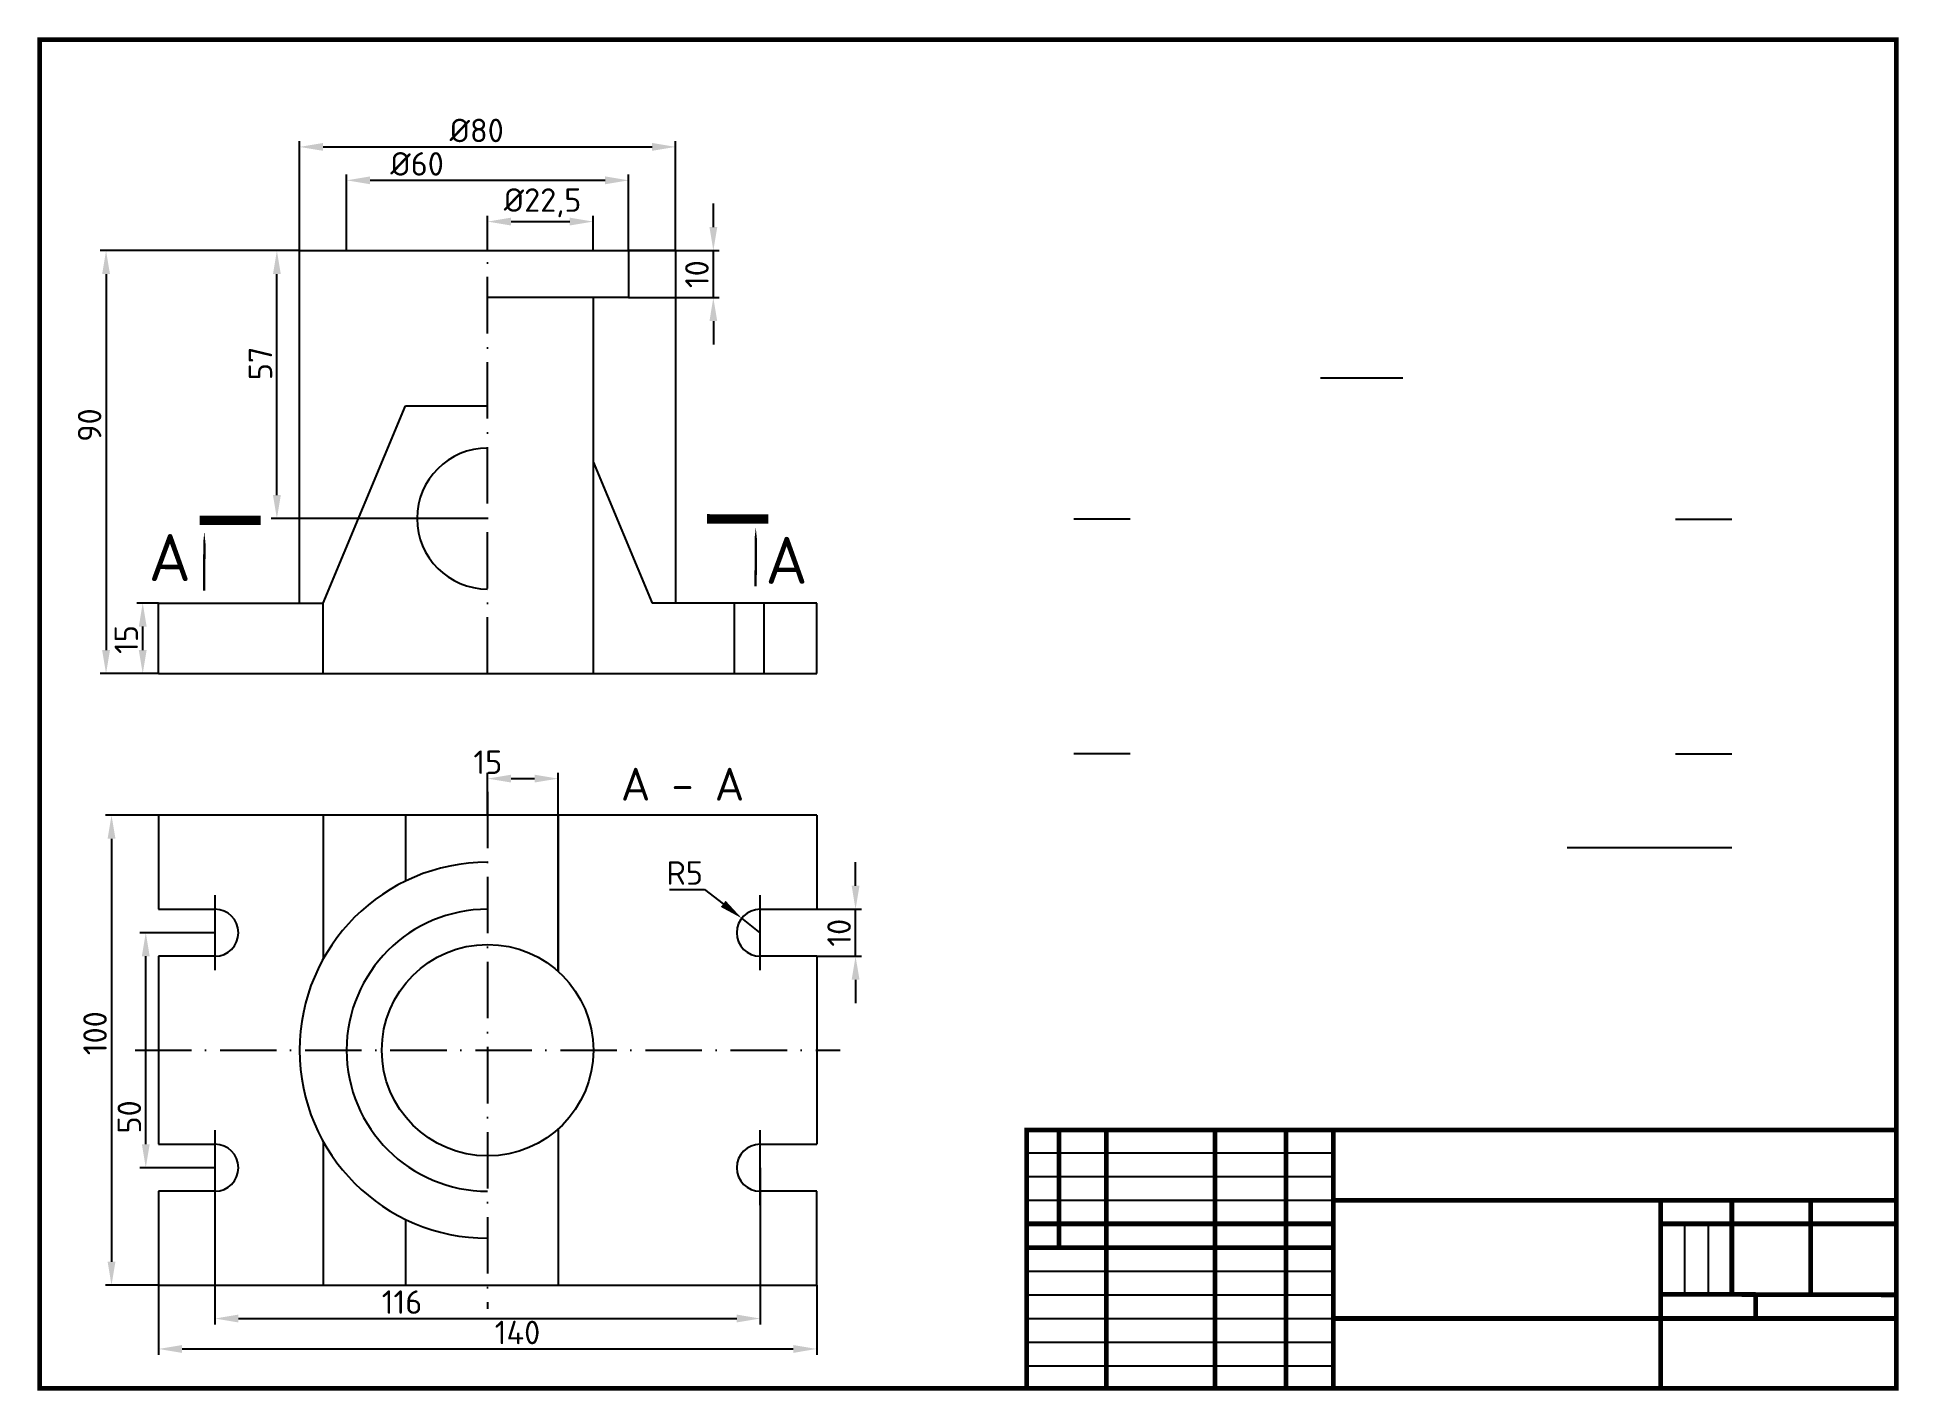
# Model space of a CAD drawing. Header units: millimetres. Extents: x 20 to 416, y 4 to 292.
import ezdxf

# ---------------------------------------------------------------- set-up
doc = ezdxf.new("R2010")
doc.units = ezdxf.units.MM
doc.header["$PDMODE"] = 34
doc.header["$PDSIZE"] = -3
doc.linetypes.add('ACAD_ISO10W100', pattern=[18, 12, -3, 0, -3])
for name, color, linetype in [('Dim', 5, 'Continuous'), ('Dop', 6, 'Continuous'), ('Kontur', 7, 'Continuous'), ('Osy', 1, 'ACAD_ISO10W100')]:
    doc.layers.add(name, color=color, linetype=linetype)
doc.styles.get("Standard").update_dxf_attribs({"font": 'isocpeur.ttf'})
doc.dimstyles.new('ESKD', dxfattribs={"dimtxt": 5, "dimasz": 5, "dimexe": 1.25, "dimexo": 0, "dimgap": 1, "dimtad": 1, "dimtoh": 1, "dimdec": 1, "dimtxsty": 'Standard', "dimcen": 2.5, "dimclrd": 256, "dimclre": 256, "dimclrt": 256, "dimadec": 0, "dimazin": 0, "dimtfac": 1, "dimtdec": 1, "dimtmove": 0, "dimatfit": 3, "dimfxl": 1, "dimarcsym": 0})

# ---------------------------------------------------------------- blocks, each defined once
blk = doc.blocks.new('*D1')
at = {"layer": 'Defpoints', "color": 0, "transparency": 16777216}
for p in [(145.31, 262.05), (85.31, 247.09), (145.31, 247.09)]:
    blk.add_point(p, dxfattribs=at)
at = {"layer": 'Dim', "lineweight": -2, "transparency": 16777216}
for p, q in [((85.31, 247.09), (85.31, 263.3)), ((90.31, 262.05), (140.31, 262.05)), ((145.31, 247.09), (145.31, 263.3))]:
    blk.add_line(p, q, dxfattribs=at)
at = {"layer": 'Dim', "transparency": 16777216}
for points in [[(90.31, 262.88), (90.31, 261.22), (85.31, 262.05)], [(140.31, 262.88), (140.31, 261.22), (145.31, 262.05)]]:
    blk.add_solid(points, dxfattribs=at)
at = {"layer": 'Dim', "transparency": 16777216, "insert": (100.31, 265.55), "char_height": 5, "attachment_point": 5}
blk.add_mtext('%%C60', dxfattribs=at)
blk = doc.blocks.new('*D2')
at = {"layer": 'Defpoints', "color": 0, "transparency": 16777216}
for p in [(155.31, 269.16), (75.31, 247.09), (155.31, 247.09)]:
    blk.add_point(p, dxfattribs=at)
at = {"layer": 'Dim', "lineweight": -2, "transparency": 16777216}
for p, q in [((75.31, 247.09), (75.31, 270.41)), ((155.31, 247.09), (155.31, 270.41)), ((80.31, 269.16), (150.31, 269.16))]:
    blk.add_line(p, q, dxfattribs=at)
at = {"layer": 'Dim', "transparency": 16777216}
for points in [[(80.31, 270), (80.31, 268.33), (75.31, 269.16)], [(150.31, 270), (150.31, 268.33), (155.31, 269.16)]]:
    blk.add_solid(points, dxfattribs=at)
at = {"layer": 'Dim', "transparency": 16777216, "insert": (112.99, 272.66), "char_height": 5, "attachment_point": 5}
blk.add_mtext('%%C80', dxfattribs=at)
blk = doc.blocks.new('*D3')
at = {"layer": 'Defpoints', "color": 0, "transparency": 16777216}
for p in [(137.78, 253.27), (115.31, 247.09), (137.78, 246.88)]:
    blk.add_point(p, dxfattribs=at)
at = {"layer": 'Dim', "lineweight": -2, "transparency": 16777216}
for p, q in [((115.31, 247.09), (115.31, 254.52)), ((137.78, 246.88), (137.78, 254.52)), ((120.31, 253.27), (132.78, 253.27))]:
    blk.add_line(p, q, dxfattribs=at)
at = {"layer": 'Dim', "transparency": 16777216}
for points in [[(120.31, 254.11), (120.31, 252.44), (115.31, 253.27)], [(132.78, 254.11), (132.78, 252.44), (137.78, 253.27)]]:
    blk.add_solid(points, dxfattribs=at)
at = {"layer": 'Dim', "transparency": 16777216, "insert": (127, 257.27), "char_height": 5, "attachment_point": 5}
blk.add_mtext('%%C22,5', dxfattribs=at)
blk = doc.blocks.new('*D4')
at = {"layer": 'Defpoints', "color": 0, "transparency": 16777216}
for p in [(41.94, 172.09), (45.31, 172.09), (45.31, 157.09)]:
    blk.add_point(p, dxfattribs=at)
at = {"layer": 'Dim', "lineweight": -2, "transparency": 16777216}
for p, q in [((45.31, 172.09), (40.69, 172.09)), ((41.94, 162.09), (41.94, 167.09)), ((45.31, 157.09), (40.69, 157.09))]:
    blk.add_line(p, q, dxfattribs=at)
at = {"layer": 'Dim', "transparency": 16777216}
for points in [[(41.11, 167.09), (42.78, 167.09), (41.94, 172.09)], [(41.11, 162.09), (42.78, 162.09), (41.94, 157.09)]]:
    blk.add_solid(points, dxfattribs=at)
at = {"layer": 'Dim', "transparency": 16777216, "insert": (38.44, 164.34), "char_height": 5, "attachment_point": 5, "rotation": 90}
blk.add_mtext('15', dxfattribs=at)
blk = doc.blocks.new('*D5')
at = {"layer": 'Defpoints', "color": 0, "transparency": 16777216}
for p in [(75.31, 247.09), (34.14, 157.09), (45.31, 157.09)]:
    blk.add_point(p, dxfattribs=at)
at = {"layer": 'Dim', "lineweight": -2, "transparency": 16777216}
for p, q in [((75.31, 247.09), (32.89, 247.09)), ((34.14, 242.09), (34.14, 162.09)), ((45.31, 157.09), (32.89, 157.09))]:
    blk.add_line(p, q, dxfattribs=at)
at = {"layer": 'Dim', "transparency": 16777216}
for points in [[(33.31, 242.09), (34.98, 242.09), (34.14, 247.09)], [(33.31, 162.09), (34.98, 162.09), (34.14, 157.09)]]:
    blk.add_solid(points, dxfattribs=at)
at = {"layer": 'Dim', "transparency": 16777216, "insert": (30.64, 209.98), "char_height": 5, "attachment_point": 5, "rotation": 90}
blk.add_mtext('90', dxfattribs=at)
blk = doc.blocks.new('*D6')
at = {"layer": 'Defpoints', "color": 0, "transparency": 16777216}
for p in [(70.48, 247.09), (75.31, 247.09), (115.31, 190.09)]:
    blk.add_point(p, dxfattribs=at)
at = {"layer": 'Dim', "lineweight": -2, "transparency": 16777216}
for p, q in [((75.31, 247.09), (69.23, 247.09)), ((70.48, 195.09), (70.48, 242.09)), ((115.31, 190.09), (69.23, 190.09))]:
    blk.add_line(p, q, dxfattribs=at)
at = {"layer": 'Dim', "transparency": 16777216}
for points in [[(69.65, 242.09), (71.32, 242.09), (70.48, 247.09)], [(69.65, 195.09), (71.32, 195.09), (70.48, 190.09)]]:
    blk.add_solid(points, dxfattribs=at)
at = {"layer": 'Dim', "transparency": 16777216, "insert": (66.98, 223.09), "char_height": 5, "attachment_point": 5, "rotation": 90}
blk.add_mtext('57', dxfattribs=at)
blk = doc.blocks.new('*D7')
at = {"layer": 'Defpoints', "color": 0, "transparency": 16777216}
for p in [(145.31, 247.09), (163.33, 247.09), (145.31, 237.09)]:
    blk.add_point(p, dxfattribs=at)
at = {"layer": 'Dim', "lineweight": -2, "transparency": 16777216}
for p, q in [((163.33, 252.09), (163.33, 257.09)), ((145.31, 247.09), (164.58, 247.09)), ((163.33, 237.09), (163.33, 247.09)), ((145.31, 237.09), (164.58, 237.09)), ((163.33, 232.09), (163.33, 227.09))]:
    blk.add_line(p, q, dxfattribs=at)
at = {"layer": 'Dim', "transparency": 16777216}
for points in [[(162.5, 252.09), (164.16, 252.09), (163.33, 247.09)], [(162.5, 232.09), (164.16, 232.09), (163.33, 237.09)]]:
    blk.add_solid(points, dxfattribs=at)
at = {"layer": 'Dim', "transparency": 16777216, "insert": (159.83, 242.09), "char_height": 5, "attachment_point": 5, "rotation": 90}
blk.add_mtext('10', dxfattribs=at)
blk = doc.blocks.new('*D8')
at = {"layer": 'Defpoints', "color": 0, "transparency": 16777216}
for p in [(130.31, 134.75), (115.31, 126.96), (130.31, 126.96)]:
    blk.add_point(p, dxfattribs=at)
at = {"layer": 'Dim', "lineweight": -2, "transparency": 16777216}
for p, q in [((115.31, 126.96), (115.31, 136)), ((120.31, 134.75), (125.31, 134.75)), ((130.31, 126.96), (130.31, 136))]:
    blk.add_line(p, q, dxfattribs=at)
at = {"layer": 'Dim', "transparency": 16777216}
for points in [[(120.31, 135.58), (120.31, 133.92), (115.31, 134.75)], [(125.31, 135.58), (125.31, 133.92), (130.31, 134.75)]]:
    blk.add_solid(points, dxfattribs=at)
at = {"layer": 'Dim', "transparency": 16777216, "insert": (115.36, 138.25), "char_height": 5, "attachment_point": 5}
blk.add_mtext('15', dxfattribs=at)
blk = doc.blocks.new('*D9')
at = {"layer": 'Defpoints', "color": 0, "transparency": 16777216}
for p in [(169.37, 105.04), (173.31, 101.96)]:
    blk.add_point(p, dxfattribs=at)
at = {"layer": 'Dim', "lineweight": -2, "transparency": 16777216}
for p, q in [((153.98, 111.18), (161.48, 111.18)), ((161.48, 111.18), (165.42, 108.11)), ((173.31, 101.96), (169.37, 105.04))]:
    blk.add_line(p, q, dxfattribs=at)
at = {"layer": 'Dim', "transparency": 16777216}
blk.add_solid([(165.94, 108.76), (164.91, 107.45), (169.37, 105.04)], dxfattribs=at)
at = {"layer": 'Dim', "transparency": 16777216, "insert": (157.23, 114.68), "char_height": 5, "attachment_point": 5}
blk.add_mtext('R5', dxfattribs=at)
blk = doc.blocks.new('*D10')
at = {"layer": 'Defpoints', "color": 0, "transparency": 16777216}
for p in [(185.31, 106.96), (193.58, 106.96), (185.31, 96.96)]:
    blk.add_point(p, dxfattribs=at)
at = {"layer": 'Dim', "lineweight": -2, "transparency": 16777216}
for p, q in [((193.58, 111.96), (193.58, 116.96)), ((185.31, 106.96), (194.83, 106.96)), ((193.58, 96.96), (193.58, 106.96)), ((185.31, 96.96), (194.83, 96.96)), ((193.58, 91.96), (193.58, 86.96))]:
    blk.add_line(p, q, dxfattribs=at)
at = {"layer": 'Dim', "transparency": 16777216}
for points in [[(192.75, 111.96), (194.42, 111.96), (193.58, 106.96)], [(192.75, 91.96), (194.42, 91.96), (193.58, 96.96)]]:
    blk.add_solid(points, dxfattribs=at)
at = {"layer": 'Dim', "transparency": 16777216, "insert": (190.08, 101.96), "char_height": 5, "attachment_point": 5, "rotation": 90}
blk.add_mtext('10', dxfattribs=at)
blk = doc.blocks.new('*D11')
at = {"layer": 'Defpoints', "color": 0, "transparency": 16777216}
for p in [(57.31, 51.96), (173.31, 51.96), (173.31, 19.87)]:
    blk.add_point(p, dxfattribs=at)
at = {"layer": 'Dim', "lineweight": -2, "transparency": 16777216}
for p, q in [((57.31, 51.96), (57.31, 18.62)), ((173.31, 51.96), (173.31, 18.62)), ((62.31, 19.87), (168.31, 19.87))]:
    blk.add_line(p, q, dxfattribs=at)
at = {"layer": 'Dim', "transparency": 16777216}
for points in [[(62.31, 20.71), (62.31, 19.04), (57.31, 19.87)], [(168.31, 20.71), (168.31, 19.04), (173.31, 19.87)]]:
    blk.add_solid(points, dxfattribs=at)
at = {"layer": 'Dim', "transparency": 16777216, "insert": (97.1, 23.37), "char_height": 5, "attachment_point": 5}
blk.add_mtext('116', dxfattribs=at)
blk = doc.blocks.new('*D12')
at = {"layer": 'Defpoints', "color": 0, "transparency": 16777216}
for p in [(45.31, 26.96), (185.31, 26.96), (185.31, 13.4)]:
    blk.add_point(p, dxfattribs=at)
at = {"layer": 'Dim', "lineweight": -2, "transparency": 16777216}
for p, q in [((45.31, 26.96), (45.31, 12.15)), ((185.31, 26.96), (185.31, 12.15)), ((50.31, 13.4), (180.31, 13.4))]:
    blk.add_line(p, q, dxfattribs=at)
at = {"layer": 'Dim', "transparency": 16777216}
for points in [[(50.31, 14.23), (50.31, 12.56), (45.31, 13.4)], [(180.31, 14.23), (180.31, 12.56), (185.31, 13.4)]]:
    blk.add_solid(points, dxfattribs=at)
at = {"layer": 'Dim', "transparency": 16777216, "insert": (121.66, 16.9), "char_height": 5, "attachment_point": 5}
blk.add_mtext('140', dxfattribs=at)
blk = doc.blocks.new('*D13')
at = {"layer": 'Defpoints', "color": 0, "transparency": 16777216}
for p in [(42.59, 101.96), (57.31, 101.96), (57.31, 51.96)]:
    blk.add_point(p, dxfattribs=at)
at = {"layer": 'Dim', "lineweight": -2, "transparency": 16777216}
for p, q in [((57.31, 101.96), (41.34, 101.96)), ((42.59, 56.96), (42.59, 96.96)), ((57.31, 51.96), (41.34, 51.96))]:
    blk.add_line(p, q, dxfattribs=at)
at = {"layer": 'Dim', "transparency": 16777216}
for points in [[(41.76, 96.96), (43.42, 96.96), (42.59, 101.96)], [(41.76, 56.96), (43.42, 56.96), (42.59, 51.96)]]:
    blk.add_solid(points, dxfattribs=at)
at = {"layer": 'Dim', "transparency": 16777216, "insert": (39.09, 62.77), "char_height": 5, "attachment_point": 5, "rotation": 90}
blk.add_mtext('50', dxfattribs=at)
blk = doc.blocks.new('*D14')
at = {"layer": 'Defpoints', "color": 0, "transparency": 16777216}
for p in [(45.31, 126.96), (35.3, 26.96), (45.31, 26.96)]:
    blk.add_point(p, dxfattribs=at)
at = {"layer": 'Dim', "lineweight": -2, "transparency": 16777216}
for p, q in [((45.31, 126.96), (34.05, 126.96)), ((35.3, 121.96), (35.3, 31.96)), ((45.31, 26.96), (34.05, 26.96))]:
    blk.add_line(p, q, dxfattribs=at)
at = {"layer": 'Dim', "transparency": 16777216}
for points in [[(34.47, 121.96), (36.14, 121.96), (35.3, 126.96)], [(34.47, 31.96), (36.14, 31.96), (35.3, 26.96)]]:
    blk.add_solid(points, dxfattribs=at)
at = {"layer": 'Dim', "transparency": 16777216, "insert": (31.8, 80.58), "char_height": 5, "attachment_point": 5, "rotation": 90}
blk.add_mtext('100', dxfattribs=at)

msp = doc.modelspace()

# ---------------------------------------------------------------- linework, layer by layer
at = {"layer": 'Dim', "linetype": 'ByBlock', "const_width": 2}
for points in [[(54.04, 189.71), (67.04, 189.68)], [(175.01, 190), (162.01, 190.02)]]:
    msp.add_lwpolyline(points, dxfattribs=at)
at = {"layer": 'Dim', "linetype": 'ByBlock'}
for points in [[(55.05, 187.31, 0, 2, 0), (55.03, 177.38, 0.5, 0.5, 0), (55.03, 177.38, 0.5, 0.5, 0), (55.02, 174.73, 0.5, 0.5, 0)], [(172.35, 188.25, 0, 2, 0), (172.33, 178.32, 0.5, 0.5, 0), (172.33, 178.32, 0.5, 0.5, 0), (172.32, 175.68, 0.5, 0.5, 0)]]:
    msp.add_lwpolyline(points, format="xyseb", dxfattribs=at)
at = {"layer": 'Dop'}
for p, q in [((309.99, 219.99, 72), (292.49, 219.99, 72)), ((251.99, 189.99), (239.99, 189.99)), ((367.99, 189.99), (379.99, 189.99)), ((251.99, 139.99), (239.99, 139.99)), ((367.99, 139.99), (379.99, 139.99)), ((379.99, 119.99, 15), (344.99, 119.99, 15))]:
    msp.add_line(p, q, dxfattribs=at)
at = {"layer": 'Kontur'}
for p, q in [((75.31, 172.09), (75.31, 247.09)), ((75.31, 247.09), (150.31, 247.09)), ((115.31, 247.09), (115.31, 247.09)), ((155.31, 247.09), (145.31, 247.09)), ((145.31, 247.09), (145.31, 237.09)), ((150.31, 247.09), (155.31, 247.09)), ((155.31, 247.09), (155.31, 172.09)), ((155.31, 247.09), (155.31, 237.09)), ((145.31, 237.09), (115.31, 237.09)), ((137.78, 237.09), (137.78, 157.09)), ((80.31, 172.1), (97.81, 214.09)), ((97.81, 214.09), (115.31, 214.09)), ((137.78, 202.17), (150.31, 172.09)), ((45.31, 157.09), (45.31, 172.09)), ((45.31, 172.09), (80.31, 172.09)), ((57.31, 172.09), (57.31, 172.09)), ((75.31, 172.09), (75.31, 172.09)), ((80.31, 157.09), (80.31, 172.1)), ((185.31, 172.09), (150.31, 172.09)), ((167.81, 157.09), (167.81, 172.09)), ((174.05, 172.09), (174.05, 157.09)), ((185.31, 157.09), (185.31, 172.09)), ((45.31, 157.09), (115.31, 157.09)), ((115.31, 157.09), (185.31, 157.09)), ((185.31, 126.96), (45.31, 126.96)), ((45.31, 126.96), (45.31, 106.96)), ((80.31, 126.96), (80.31, 96.33)), ((97.81, 126.96), (97.81, 112.93)), ((115.31, 126.96), (100.31, 126.96)), ((130.31, 93.73), (130.31, 126.96)), ((130.31, 126.96), (130.31, 93.73)), ((130.31, 126.96), (130.31, 93.73)), ((185.31, 126.96), (185.31, 106.96)), ((45.31, 106.96), (57.31, 106.96)), ((57.31, 109.96), (57.31, 93.96)), ((173.31, 93.96), (173.31, 109.96)), ((173.31, 106.96), (185.31, 106.96)), ((57.31, 96.96), (45.31, 96.96)), ((45.31, 96.96), (45.31, 56.96)), ((185.31, 96.96), (173.31, 96.96)), ((185.31, 96.96), (185.31, 56.96)), ((57.31, 59.96), (57.31, 43.96)), ((130.31, 60.19), (130.31, 26.96)), ((173.31, 43.96), (173.31, 59.96)), ((236.86, 60), (236.86, 34.98)), ((246.94, 60), (246.94, 5)), ((270.02, 60), (270.02, 5)), ((285.13, 60), (285.13, 5)), ((295.21, 60), (295.21, 5)), ((45.31, 56.96), (57.31, 56.96)), ((80.31, 57.6), (80.31, 26.96)), ((173.31, 56.96), (185.31, 56.96)), ((230, 55.12), (295.21, 55.12)), ((230, 50.09), (295.21, 50.09)), ((57.31, 46.96), (45.31, 46.96)), ((45.31, 46.96), (45.31, 26.96)), ((185.31, 46.96), (173.31, 46.96)), ((185.31, 26.96), (185.31, 46.96)), ((230, 45.05), (295.21, 45.05)), ((415, 45.05), (295.21, 45.05)), ((364.88, 45.05), (364.88, 5)), ((379.99, 45.05), (379.99, 24.91)), ((396.78, 45.05), (396.78, 24.91)), ((97.81, 40.99), (97.81, 26.96)), ((230, 40.02), (295.21, 40.02)), ((415, 40.02), (364.88, 40.02)), ((369.92, 40.02), (369.92, 24.91)), ((374.96, 40.02), (374.96, 24.91)), ((230, 34.98), (295.21, 34.98)), ((230, 29.95), (295.21, 29.95)), ((45.31, 26.96), (185.31, 26.96)), ((230, 24.91), (295.21, 24.91)), ((415, 24.91), (364.88, 24.91)), ((385.03, 19.88), (385.03, 24.91)), ((396.78, 24.91), (396.78, 24.91)), ((230, 19.88), (295.21, 19.88)), ((415, 19.88), (295.21, 19.88)), ((230, 14.85), (295.21, 14.85)), ((230, 9.81), (295.21, 9.81))]:
    msp.add_line(p, q, dxfattribs=at)
at = {"layer": 'Kontur', "const_width": 1}
msp.add_lwpolyline([(20, 5), (415, 5), (415, 292), (20, 292)], close=True, dxfattribs=at)
for points in [[(415, 5), (415, 60), (230, 60), (230, 5)], [(236.86, 34.98), (236.86, 60)], [(246.94, 5), (246.94, 60)], [(270.02, 5), (270.02, 60)], [(285.13, 5), (285.13, 60)], [(295.21, 5), (295.21, 60)], [(295.21, 45.05), (415, 45.05)], [(364.88, 5), (364.88, 45.05)], [(379.99, 24.91), (379.99, 45.05)], [(396.78, 24.95), (396.78, 45.05)], [(230, 40.02), (295.21, 40.02)], [(415, 40.02), (364.88, 40.02)], [(230, 34.98), (295.21, 34.98)], [(364.88, 25.03), (415, 24.91)], [(385.03, 19.88), (385.03, 24.91)], [(295.21, 19.88), (415, 19.88)]]:
    msp.add_lwpolyline(points, dxfattribs=at)
at = {"layer": 'Kontur'}
msp.add_circle((115.31, 76.96), 22.5, dxfattribs=at)
for centre, radius, start, end in [((115.31, 190.09), 15, 90, 270), ((115.31, 76.96), 40, 90, 270), ((57.31, 101.96), 5, 270, 90), ((115.31, 76.96), 30, 90, 270), ((173.31, 101.96), 5, 90, 270), ((57.31, 51.96), 5, 270, 90), ((173.31, 51.96), 5, 90, 270)]:
    msp.add_arc(centre, radius, start, end, dxfattribs=at)
at = {"layer": 'Osy'}
for p, q in [((115.31, 157.09), (115.31, 248.09)), ((115.31, 157.09), (115.31, 214.09)), ((115.31, 131.96), (115.31, 21.96)), ((40.31, 76.96), (190.31, 76.96)), ((185.31, 76.96), (185.31, 76.96))]:
    msp.add_line(p, q, dxfattribs=at)

# ---------------------------------------------------------------- texts
at = {"layer": 'Dim', "linetype": 'ByBlock'}
for rotation, p in [(359.781, (43.2, 176.8)), (359.8905, (174.4, 176.21))]:
    msp.add_text('А', height=10, rotation=rotation, dxfattribs=at).set_placement(p)
at = {"layer": 'Dim', "insert": (156.78, 133.56), "char_height": 7, "attachment_point": 5}
msp.add_mtext_dynamic_manual_height_columns('A - A', width=41.0982, gutter_width=12.5, heights=[0], dxfattribs=at)

# ---------------------------------------------------------------- dimensions: what is measured, and where the dimension line sits
at = {"layer": 'Dim'}
for base, p1, p2, picture, middle in [((155.31, 269.16), (75.31, 247.09), (155.31, 247.09), '*D2', (112.99, 269.16)), ((145.31, 262.05), (85.31, 247.09), (145.31, 247.09), '*D1', (100.31, 262.05)), ((137.78, 253.27), (115.31, 247.09), (137.78, 246.88), '*D3', (127, 253.27))]:
    dim = msp.add_linear_dim(base=base, p1=p1, p2=p2, text='%%C<>', dimstyle='ESKD', dxfattribs=at)
    dim.commit()
    dim.dimension.update_dxf_attribs({"geometry": picture, "text_midpoint": middle, "dimtype": 160})
for base, p1, p2, picture, middle in [((163.33, 247.09), (145.31, 237.09), (145.31, 247.09), '*D7', (163.33, 242.09)), ((34.14, 157.09), (75.31, 247.09), (45.31, 157.09), '*D5', (34.14, 209.98)), ((70.48, 247.09), (115.31, 190.09), (75.31, 247.09), '*D6', (70.48, 223.09)), ((41.94, 172.09), (45.31, 157.09), (45.31, 172.09), '*D4', (41.94, 164.34)), ((35.3, 26.96), (45.31, 126.96), (45.31, 26.96), '*D14', (35.3, 80.58)), ((193.58, 106.96), (185.31, 96.96), (185.31, 106.96), '*D10', (193.58, 101.96)), ((42.59, 101.96), (57.31, 51.96), (57.31, 101.96), '*D13', (42.59, 62.77))]:
    dim = msp.add_linear_dim(base=base, p1=p1, p2=p2, angle=90, dimstyle='ESKD', dxfattribs=at)
    dim.commit()
    dim.dimension.update_dxf_attribs({"geometry": picture, "text_midpoint": middle, "dimtype": 160})
for base, p1, p2, picture, middle in [((130.31, 134.75), (115.31, 126.96), (130.31, 126.96), '*D8', (115.36, 134.75)), ((173.31, 19.87), (57.31, 51.96), (173.31, 51.96), '*D11', (97.1, 19.87)), ((185.31, 13.4), (45.31, 26.96), (185.31, 26.96), '*D12', (121.66, 13.4))]:
    dim = msp.add_linear_dim(base=base, p1=p1, p2=p2, dimstyle='ESKD', dxfattribs=at)
    dim.commit()
    dim.dimension.update_dxf_attribs({"geometry": picture, "text_midpoint": middle, "dimtype": 160})
dim = msp.add_radius_dim(center=(173.31, 101.96), mpoint=(169.37, 105.04), dimstyle='ESKD', dxfattribs=at)
dim.commit()
dim.dimension.update_dxf_attribs({"geometry": '*D9', "text_midpoint": (157.23, 114.68)})

doc.saveas('drawing.dxf')
